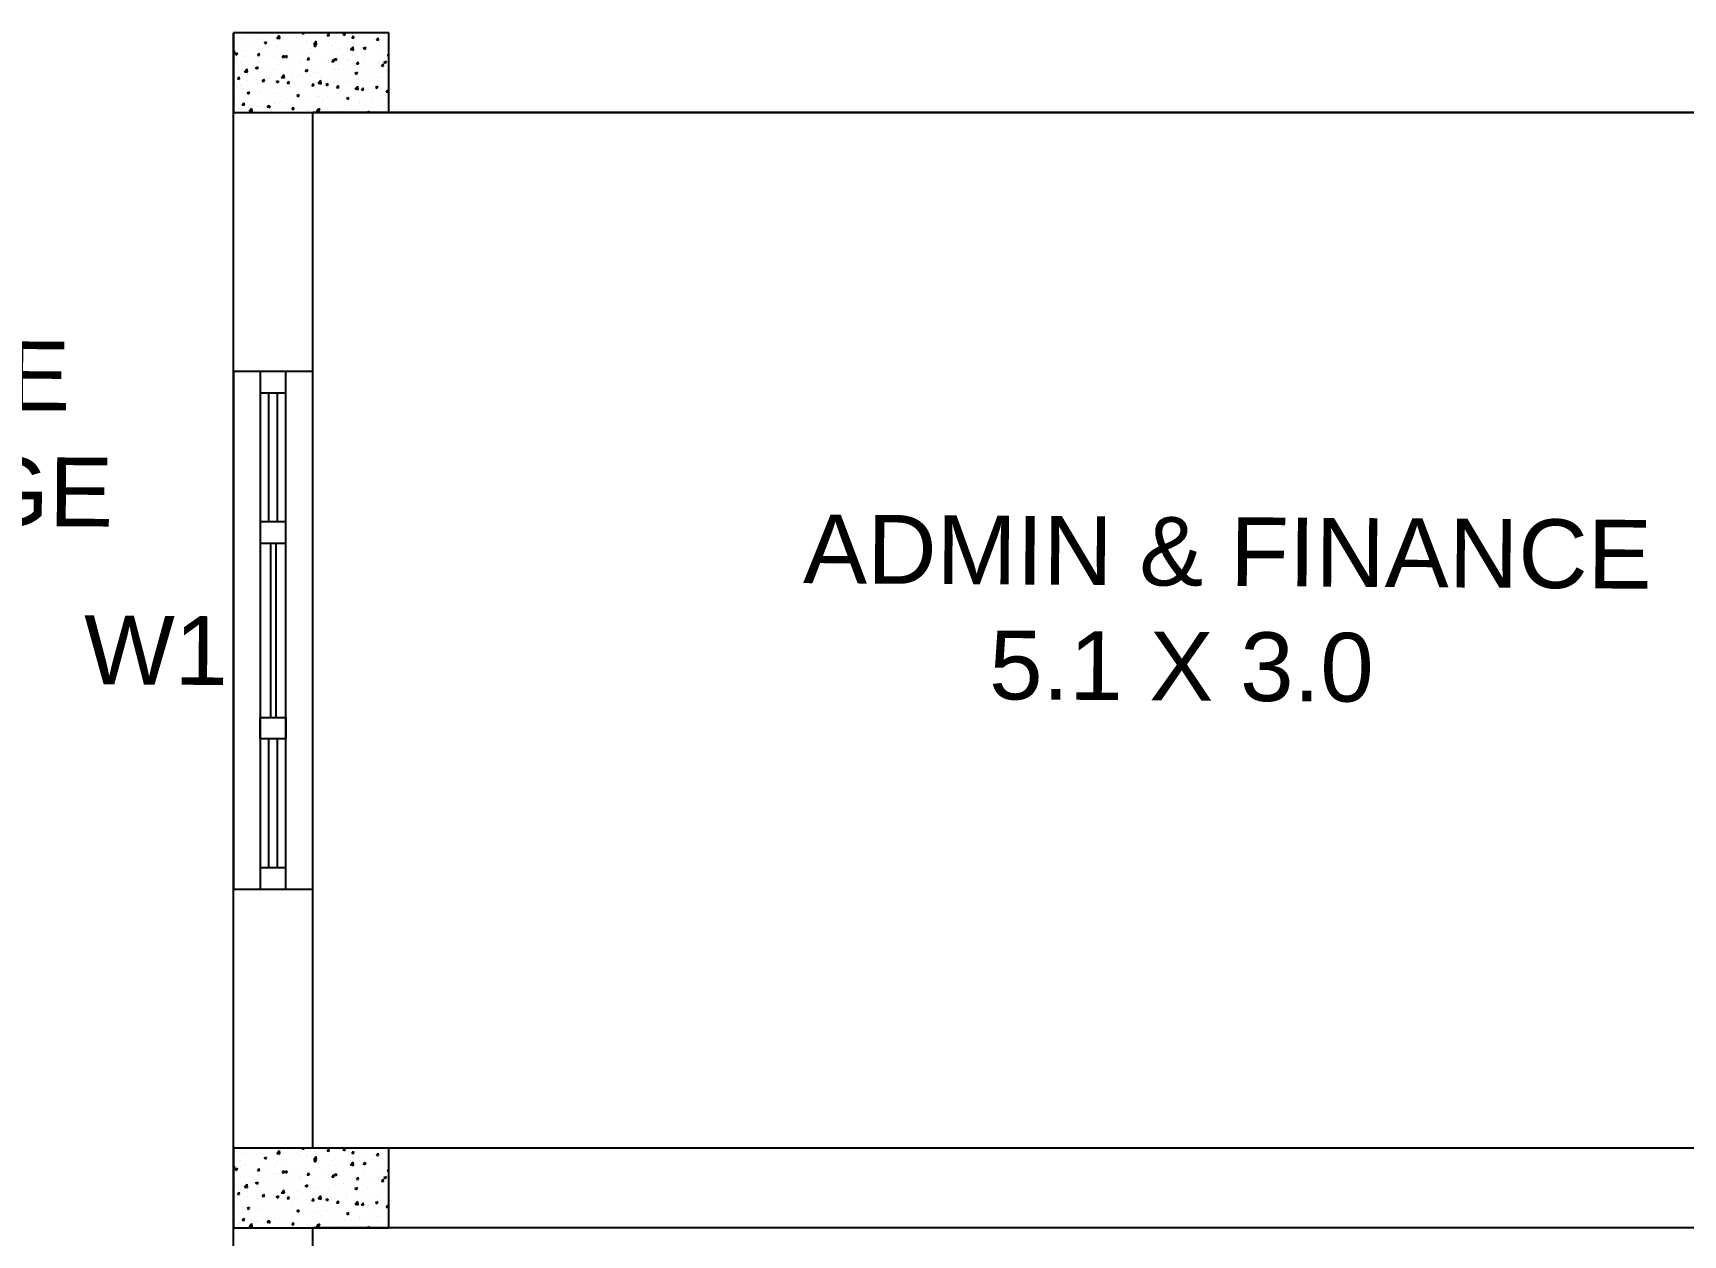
# Model space of a CAD drawing. Header units: metres. Extents: x 0 to 2048, y 111 to 219.
# Drawn here: x 1839.329 to 1844.106, y 158.094 to 161.575 of the extents above; entities that cross this region are included whole.
import ezdxf

# ---------------------------------------------------------------- set-up
doc = ezdxf.new("R2010")
doc.units = ezdxf.units.M
doc.header["$LTSCALE"] = 0.5
doc.header["$MEASUREMENT"] = 0
doc.header["$PDMODE"] = 3
doc.linetypes.add('CONTIN', pattern=[0])
doc.layers.add('BLK_1_FLR_0_REGULAR_ROOM_1', color=3, linetype='Continuous')
doc.layers.add('layout bou', color=1, linetype='Continuous', lineweight=60)
doc.layers.add('layout bou @ 1', color=1, linetype='Continuous', lineweight=60)
doc.styles.add('PATTA & SITE', font='arial.ttf', dxfattribs={"height": 1.5})
doc.styles.get("Standard").update_dxf_attribs({"font": ''})
doc.styles.get('Standard').set_extended_font_data('Arial Black')
doc.dimstyles.new('Building Arrow', dxfattribs={"dimscale": 0, "dimtxt": 1, "dimasz": 1, "dimexe": 0.18, "dimexo": 0.0625, "dimgap": 0.09, "dimtad": 0, "dimdec": 1, "dimzin": 0, "dimdsep": 46, "dimtxsty": 'Standard', "dimcen": 0.09, "dimse1": 1, "dimse2": 1, "dimclrt": 7, "dimadec": 1, "dimazin": 0, "dimtfac": 1, "dimtdec": 1, "dimtofl": 0, "dimtmove": 0, "dimatfit": 3, "dimfxl": 0, "dimtolj": 1, "dimtzin": 0, "dimarcsym": 0})

# ---------------------------------------------------------------- blocks, each defined once
blk = doc.blocks.new('*D4')
at = {"layer": 'Defpoints', "color": 0, "lineweight": -3}
for p in [(1730.1741, 160.2208), (1730.1741, 160.2208), (1916.2515, 130.4545)]:
    blk.add_point(p, dxfattribs=at)
at = {"layer": 'layout bou', "color": 0, "lineweight": -2}
for p, q in [((1731.1615, 160.0628), (1821.1248, 145.6716)), ((1915.2641, 130.6124), (1825.3008, 145.0036))]:
    blk.add_line(p, q, dxfattribs=at)
at = {"layer": 'layout bou', "color": 0, "lineweight": -3}
for points in [[(1731.1879, 160.2274), (1731.1352, 159.8982), (1730.1741, 160.2208)], [(1915.2904, 130.777), (1915.2378, 130.4478), (1916.2515, 130.4545)]]:
    blk.add_solid(points, dxfattribs=at)
at = {"layer": 'layout bou', "color": 7, "lineweight": 15, "insert": (1823.2128, 145.3376), "char_height": 1, "attachment_point": 5, "rotation": 350.9115}
blk.add_mtext('\\A1;188.4', dxfattribs=at)
blk = doc.blocks.new('*D9')
at = {"layer": 'Defpoints', "color": 0, "lineweight": -3}
for p in [(1764.1257, 208.0316), (1764.1257, 208.0316), (1929.9765, 145.7045)]:
    blk.add_point(p, dxfattribs=at)
at = {"layer": 'layout bou', "color": 0, "lineweight": -2}
for p, q in [((1765.0618, 207.6799), (1845.0867, 177.6063)), ((1929.0405, 146.0562), (1849.0155, 176.1298))]:
    blk.add_line(p, q, dxfattribs=at)
at = {"layer": 'layout bou', "color": 0, "lineweight": -3}
for points in [[(1765.1204, 207.8359), (1765.0031, 207.5239), (1764.1257, 208.0316)], [(1929.0991, 146.2122), (1928.9818, 145.9002), (1929.9765, 145.7045)]]:
    blk.add_solid(points, dxfattribs=at)
at = {"layer": 'layout bou', "color": 7, "lineweight": 15, "insert": (1847.0511, 176.868), "char_height": 1, "attachment_point": 5, "rotation": 339.4036}
blk.add_mtext('\\A1;177.2', dxfattribs=at)

msp = doc.modelspace()

# ---------------------------------------------------------------- linework, layer by layer
at = {"color": 0, "lineweight": -3}
for p, q in [((1839.90887, 153.34467), (1839.90887, 161.57467)), ((1840.13887, 158.34467), (1840.13887, 161.34467)), ((1845.46887, 161.34467), (1840.13887, 161.34467)), ((1845.23887, 158.34467), (1840.13887, 158.34467)), ((1840.13887, 153.34467), (1840.13887, 158.11467)), ((1845.46887, 158.11467), (1840.13887, 158.11467))]:
    msp.add_line(p, q, dxfattribs=at)
at = {"linetype": 'CONTIN', "lineweight": -3, "ltscale": 0.5}
for p, q in [((1840.35887, 161.57467), (1839.90887, 161.57467)), ((1839.90887, 161.57467), (1839.90887, 161.34467)), ((1840.35887, 161.34467), (1840.35887, 161.57467)), ((1839.90887, 161.34467), (1840.35887, 161.34467)), ((1840.35887, 158.34467), (1839.90887, 158.34467)), ((1839.90887, 158.34467), (1839.90887, 158.11467)), ((1840.35887, 158.11467), (1840.35887, 158.34467)), ((1839.90887, 158.11467), (1840.35887, 158.11467))]:
    msp.add_line(p, q, dxfattribs=at)
at = {"lineweight": -3}
for p, q in [((1839.93716, 161.55818), (1839.93716, 161.55818)), ((1839.9794, 161.55557), (1839.9794, 161.55557)), ((1839.9837, 161.56183), (1839.9837, 161.56183)), ((1839.99054, 161.55593), (1839.99054, 161.55593)), ((1840.03449, 161.55969), (1840.04338, 161.55831)), ((1840.0348, 161.56002), (1840.04259, 161.56813)), ((1840.03564, 161.56932), (1840.03564, 161.56932)), ((1840.03772, 161.56558), (1840.03772, 161.56558)), ((1840.04338, 161.55831), (1840.04227, 161.56781)), ((1840.0545, 161.5573), (1840.0545, 161.5573)), ((1840.09238, 161.56229), (1840.09238, 161.56229)), ((1840.10836, 161.57348), (1840.10936, 161.57467)), ((1840.10836, 161.57348), (1840.11433, 161.57295)), ((1840.11433, 161.57295), (1840.11401, 161.57467)), ((1840.15553, 161.5706), (1840.15553, 161.5706)), ((1840.17832, 161.56364), (1840.17832, 161.56364)), ((1840.18008, 161.5672), (1840.1849, 161.57295)), ((1840.18008, 161.5672), (1840.18606, 161.56668)), ((1840.18057, 161.5739), (1840.18057, 161.5739)), ((1840.18606, 161.56668), (1840.1849, 161.57294)), ((1840.18821, 161.55698), (1840.18821, 161.55698)), ((1840.22552, 161.57092), (1840.23252, 161.5736)), ((1840.22552, 161.57092), (1840.23049, 161.56756)), ((1840.23049, 161.56756), (1840.23252, 161.5736)), ((1840.23664, 161.57365), (1840.23664, 161.57365)), ((1840.23956, 161.56402), (1840.23956, 161.56402)), ((1840.25181, 161.56093), (1840.25663, 161.56667)), ((1840.25181, 161.56093), (1840.25779, 161.5604)), ((1840.25778, 161.5604), (1840.25663, 161.56667)), ((1840.29007, 161.57042), (1840.29007, 161.57042)), ((1840.31819, 161.55604), (1840.31819, 161.55604)), ((1840.32354, 161.55465), (1840.32836, 161.5604)), ((1840.32951, 161.55413), (1840.32835, 161.56039)), ((1839.90887, 161.51925), (1839.91188, 161.52283)), ((1839.90887, 161.51693), (1839.91303, 161.51656)), ((1839.91303, 161.51656), (1839.91187, 161.52283)), ((1839.91376, 161.51442), (1839.92076, 161.51711)), ((1839.91376, 161.51442), (1839.91874, 161.51106)), ((1839.91873, 161.51106), (1839.92076, 161.51711)), ((1839.92108, 161.54556), (1839.92108, 161.54556)), ((1839.92844, 161.5407), (1839.92844, 161.5407)), ((1839.93197, 161.52214), (1839.93197, 161.52214)), ((1839.93319, 161.55542), (1839.93319, 161.55542)), ((1839.94505, 161.5236), (1839.94505, 161.5236)), ((1839.96631, 161.54569), (1839.96631, 161.54569)), ((1839.97878, 161.51081), (1839.9836, 161.51655)), ((1839.97878, 161.51081), (1839.98476, 161.51029)), ((1839.98248, 161.52854), (1839.98248, 161.52854)), ((1839.98475, 161.51028), (1839.9836, 161.51655)), ((1839.99778, 161.54667), (1840.00479, 161.54936)), ((1839.99778, 161.54667), (1840.00276, 161.54332)), ((1840.00275, 161.54332), (1840.00478, 161.54936)), ((1840.00316, 161.51456), (1840.00316, 161.51456)), ((1840.00336, 161.53361), (1840.00336, 161.53361)), ((1840.0282, 161.51786), (1840.0282, 161.51786)), ((1840.02947, 161.55401), (1840.02947, 161.55401)), ((1840.03442, 161.53603), (1840.03442, 161.53603)), ((1840.04392, 161.55367), (1840.04392, 161.55367)), ((1840.05051, 161.50453), (1840.05533, 161.51028)), ((1840.05648, 161.50401), (1840.05532, 161.51028)), ((1840.05748, 161.50641), (1840.06448, 161.5091)), ((1840.06168, 161.54362), (1840.06168, 161.54362)), ((1840.06245, 161.50306), (1840.06447, 161.5091)), ((1840.06607, 161.52285), (1840.06607, 161.52285)), ((1840.08455, 161.50979), (1840.08455, 161.50979)), ((1840.08576, 161.54308), (1840.08576, 161.54308)), ((1840.09731, 161.55141), (1840.09731, 161.55141)), ((1840.09987, 161.50862), (1840.09987, 161.50862)), ((1840.12, 161.55363), (1840.12, 161.55363)), ((1840.12922, 161.53116), (1840.12922, 161.53116)), ((1840.13506, 161.51619), (1840.13506, 161.51619)), ((1840.13628, 161.54948), (1840.13628, 161.54948)), ((1840.14121, 161.54314), (1840.1501, 161.54176)), ((1840.1415, 161.53866), (1840.1485, 161.54135)), ((1840.1415, 161.53866), (1840.14647, 161.53531)), ((1840.14153, 161.54346), (1840.14931, 161.55158)), ((1840.14647, 161.53531), (1840.14849, 161.54135)), ((1840.1501, 161.54176), (1840.149, 161.55126)), ((1840.15069, 161.54916), (1840.15069, 161.54916)), ((1840.15426, 161.53446), (1840.15426, 161.53446)), ((1840.15819, 161.51864), (1840.15819, 161.51864)), ((1840.187, 161.52369), (1840.187, 161.52369)), ((1840.19213, 161.53944), (1840.19213, 161.53944)), ((1840.20407, 161.5469), (1840.20407, 161.5469)), ((1840.21651, 161.52865), (1840.21651, 161.52865)), ((1840.22898, 161.50832), (1840.22898, 161.50832)), ((1840.23834, 161.53073), (1840.23834, 161.53073)), ((1840.24794, 161.52658), (1840.25683, 161.5252)), ((1840.24825, 161.52691), (1840.25604, 161.53503)), ((1840.25401, 161.51161), (1840.25401, 161.51161)), ((1840.25529, 161.54776), (1840.25529, 161.54776)), ((1840.25682, 161.52521), (1840.25572, 161.53471)), ((1840.25745, 161.54465), (1840.25745, 161.54465)), ((1840.27483, 161.53866), (1840.27483, 161.53866)), ((1840.28032, 161.55105), (1840.28032, 161.55105)), ((1840.28521, 161.53065), (1840.29221, 161.53334)), ((1840.28521, 161.53065), (1840.29018, 161.5273)), ((1840.28885, 161.53713), (1840.28885, 161.53713)), ((1840.29018, 161.5273), (1840.29221, 161.53334)), ((1840.29189, 161.5166), (1840.29189, 161.5166)), ((1840.31083, 161.54239), (1840.31083, 161.54239)), ((1840.32353, 161.55465), (1840.32951, 161.55413)), ((1840.33315, 161.54867), (1840.33315, 161.54867)), ((1840.33958, 161.51134), (1840.33958, 161.51134)), ((1840.34079, 161.54463), (1840.34079, 161.54463)), ((1840.35466, 161.51003), (1840.35887, 161.50938)), ((1840.35497, 161.51036), (1840.35887, 161.51442)), ((1840.35504, 161.52491), (1840.35504, 161.52491)), ((1839.9137, 161.46681), (1839.9137, 161.46681)), ((1839.91769, 161.50708), (1839.91769, 161.50708)), ((1839.92492, 161.47859), (1839.92492, 161.47859)), ((1839.93076, 161.48885), (1839.93076, 161.48885)), ((1839.93877, 161.49365), (1839.93877, 161.49365)), ((1839.94001, 161.50625), (1839.94001, 161.50625)), ((1839.94102, 161.46228), (1839.94991, 161.4609)), ((1839.94133, 161.4626), (1839.94912, 161.47072)), ((1839.94991, 161.4609), (1839.9488, 161.4704)), ((1839.97107, 161.50483), (1839.97107, 161.50483)), ((1839.97345, 161.47416), (1839.98045, 161.47684)), ((1839.97345, 161.47416), (1839.97843, 161.4708)), ((1839.97686, 161.47512), (1839.97686, 161.47512)), ((1839.97842, 161.4708), (1839.98045, 161.47685)), ((1839.98005, 161.46196), (1839.98005, 161.46196)), ((1839.98127, 161.49525), (1839.98127, 161.49525)), ((1839.98324, 161.4886), (1839.98324, 161.4886)), ((1839.99215, 161.49139), (1839.99215, 161.49139)), ((1840.00189, 161.47842), (1840.00189, 161.47842)), ((1840.02445, 161.50257), (1840.02445, 161.50257)), ((1840.03199, 161.46946), (1840.03199, 161.46946)), ((1840.03321, 161.50275), (1840.03321, 161.50275)), ((1840.03976, 161.4834), (1840.03976, 161.4834)), ((1840.04156, 161.49861), (1840.04156, 161.49861)), ((1840.04553, 161.48914), (1840.04553, 161.48914)), ((1840.05051, 161.50453), (1840.05648, 161.50401)), ((1840.05748, 161.50641), (1840.06245, 161.50305)), ((1840.07783, 161.50031), (1840.07783, 161.50031)), ((1840.08333, 161.4765), (1840.08333, 161.4765)), ((1840.09892, 161.48688), (1840.09892, 161.48688)), ((1840.10292, 161.49172), (1840.10292, 161.49172)), ((1840.11717, 161.46615), (1840.12417, 161.46884)), ((1840.11717, 161.46615), (1840.12214, 161.46279)), ((1840.12214, 161.46279), (1840.12416, 161.46884)), ((1840.12223, 161.49826), (1840.12705, 161.504)), ((1840.12223, 161.49826), (1840.12821, 161.49774)), ((1840.1282, 161.49773), (1840.12705, 161.504)), ((1840.12795, 161.49502), (1840.12795, 161.49502)), ((1840.13121, 161.49806), (1840.13121, 161.49806)), ((1840.13384, 161.4829), (1840.13384, 161.4829)), ((1840.13952, 161.46056), (1840.13952, 161.46056)), ((1840.1523, 161.48463), (1840.1523, 161.48463)), ((1840.16582, 161.5), (1840.16582, 161.5)), ((1840.1846, 161.4958), (1840.1846, 161.4958)), ((1840.18578, 161.4904), (1840.18578, 161.4904)), ((1840.19396, 161.49198), (1840.19878, 161.49773)), ((1840.19396, 161.49198), (1840.19994, 161.49146)), ((1840.19993, 161.49146), (1840.19877, 161.49773)), ((1840.20119, 161.4984), (1840.20819, 161.50109)), ((1840.20119, 161.4984), (1840.20616, 161.49505)), ((1840.20267, 161.46887), (1840.20267, 161.46887)), ((1840.20568, 161.48237), (1840.20568, 161.48237)), ((1840.20616, 161.49505), (1840.20819, 161.50109)), ((1840.21238, 161.46898), (1840.21238, 161.46898)), ((1840.22771, 161.47217), (1840.22771, 161.47217)), ((1840.23591, 161.46415), (1840.23591, 161.46415)), ((1840.23713, 161.49744), (1840.23713, 161.49744)), ((1840.23798, 161.49355), (1840.23798, 161.49355)), ((1840.25906, 161.48012), (1840.25906, 161.48012)), ((1840.26088, 161.45814), (1840.26788, 161.46083)), ((1840.26558, 161.47716), (1840.26558, 161.47716)), ((1840.26568, 161.48571), (1840.27051, 161.49145)), ((1840.26568, 161.48571), (1840.27166, 161.48519)), ((1840.26585, 161.45479), (1840.26788, 161.46083)), ((1840.27166, 161.48518), (1840.2705, 161.49145)), ((1840.2707, 161.47899), (1840.2707, 161.47899)), ((1840.28642, 161.47055), (1840.28642, 161.47055)), ((1840.28764, 161.50384), (1840.28764, 161.50384)), ((1840.29136, 161.49129), (1840.29136, 161.49129)), ((1840.31245, 161.47786), (1840.31245, 161.47786)), ((1840.32874, 161.48547), (1840.32874, 161.48547)), ((1840.32902, 161.489), (1840.32902, 161.489)), ((1840.33741, 161.47943), (1840.34223, 161.48518)), ((1840.33741, 161.47943), (1840.34339, 161.47891)), ((1840.33836, 161.47805), (1840.33836, 161.47805)), ((1840.34338, 161.47891), (1840.34223, 161.48518)), ((1840.34474, 161.48904), (1840.34474, 161.48904)), ((1840.3449, 161.49039), (1840.3519, 161.49308)), ((1840.3449, 161.49039), (1840.34988, 161.48704)), ((1840.34987, 161.48704), (1840.3519, 161.49308)), ((1840.35298, 161.46704), (1840.35298, 161.46704)), ((1840.35377, 161.48877), (1840.35377, 161.48877)), ((1839.92079, 161.41893), (1839.92079, 161.41893)), ((1839.92093, 161.44186), (1839.92575, 161.44761)), ((1839.92093, 161.44187), (1839.92691, 161.44134)), ((1839.9269, 161.44134), (1839.92575, 161.44761)), ((1839.92832, 161.42227), (1839.92832, 161.42227)), ((1839.92954, 161.45556), (1839.92954, 161.45556)), ((1839.95055, 161.43568), (1839.95055, 161.43568)), ((1839.95117, 161.454), (1839.95117, 161.454)), ((1839.97558, 161.43898), (1839.97558, 161.43898)), ((1839.97883, 161.42867), (1839.97883, 161.42867)), ((1839.97911, 161.42894), (1839.97911, 161.42894)), ((1839.99266, 161.43559), (1839.99748, 161.44134)), ((1839.99266, 161.43559), (1839.99863, 161.43507)), ((1839.99863, 161.43506), (1839.99747, 161.44133)), ((1840.00455, 161.45174), (1840.00455, 161.45174)), ((1840.01346, 161.44396), (1840.01346, 161.44396)), ((1840.03077, 161.43617), (1840.03077, 161.43617)), ((1840.03314, 161.43389), (1840.04015, 161.43658)), ((1840.03314, 161.4339), (1840.03812, 161.43054)), ((1840.03743, 161.43895), (1840.03743, 161.43895)), ((1840.03811, 161.43054), (1840.04014, 161.43658)), ((1840.04775, 161.44572), (1840.05664, 161.44434)), ((1840.04806, 161.44605), (1840.05585, 161.45417)), ((1840.0503, 161.41284), (1840.0503, 161.41284)), ((1840.05663, 161.44435), (1840.05553, 161.45385)), ((1840.05794, 161.44948), (1840.05794, 161.44948)), ((1840.06139, 161.41699), (1840.06139, 161.41699)), ((1840.06438, 161.42931), (1840.0692, 161.43506)), ((1840.06438, 161.42931), (1840.07036, 161.42879)), ((1840.07035, 161.42879), (1840.0692, 161.43506)), ((1840.07534, 161.41613), (1840.07534, 161.41613)), ((1840.07661, 161.45228), (1840.07661, 161.45228)), ((1840.08212, 161.44321), (1840.08212, 161.44321)), ((1840.09575, 161.44896), (1840.09575, 161.44896)), ((1840.10164, 161.45557), (1840.10164, 161.45557)), ((1840.11132, 161.44723), (1840.11132, 161.44723)), ((1840.11321, 161.42112), (1840.11321, 161.42112)), ((1840.11971, 161.427), (1840.11971, 161.427)), ((1840.13141, 161.41632), (1840.13141, 161.41632)), ((1840.13263, 161.44961), (1840.13263, 161.44961)), ((1840.13611, 161.42304), (1840.14093, 161.42878)), ((1840.13611, 161.42304), (1840.14208, 161.42252)), ((1840.14208, 161.42251), (1840.14092, 161.42878)), ((1840.15406, 161.45897), (1840.15406, 161.45897)), ((1840.15447, 161.42917), (1840.16336, 161.42779)), ((1840.15478, 161.4295), (1840.16257, 161.43762)), ((1840.16336, 161.4278), (1840.16225, 161.43729)), ((1840.1647, 161.44497), (1840.1647, 161.44497)), ((1840.17637, 161.42943), (1840.17637, 161.42943)), ((1840.17686, 161.42589), (1840.18386, 161.42857)), ((1840.17686, 161.42589), (1840.18183, 161.42253)), ((1840.17803, 161.43701), (1840.17803, 161.43701)), ((1840.18183, 161.42253), (1840.18385, 161.42857)), ((1840.18335, 161.42382), (1840.18335, 161.42382)), ((1840.18457, 161.45711), (1840.18457, 161.45711)), ((1840.2014, 161.43273), (1840.2014, 161.43273)), ((1840.20783, 161.41676), (1840.21265, 161.42251)), ((1840.20783, 161.41676), (1840.21381, 161.41624)), ((1840.21381, 161.41624), (1840.21265, 161.42251)), ((1840.21808, 161.44272), (1840.21808, 161.44272)), ((1840.23469, 161.43086), (1840.23469, 161.43086)), ((1840.23634, 161.44702), (1840.23634, 161.44702)), ((1840.23927, 161.43772), (1840.23927, 161.43772)), ((1840.26088, 161.45814), (1840.26585, 161.45478)), ((1840.26119, 161.41262), (1840.27009, 161.41124)), ((1840.26151, 161.41295), (1840.2693, 161.42107)), ((1840.27008, 161.41125), (1840.26898, 161.42074)), ((1840.27147, 161.44046), (1840.27147, 161.44046)), ((1840.27956, 161.41049), (1840.28438, 161.41623)), ((1840.28553, 161.40996), (1840.28438, 161.41623)), ((1840.2852, 161.43726), (1840.2852, 161.43726)), ((1840.29466, 161.45703), (1840.29466, 161.45703)), ((1840.30243, 161.44603), (1840.30243, 161.44603)), ((1840.32057, 161.41788), (1840.32757, 161.42057)), ((1840.32057, 161.41788), (1840.32554, 161.41452)), ((1840.32485, 161.43821), (1840.32485, 161.43821)), ((1840.32554, 161.41452), (1840.32757, 161.42057)), ((1840.32746, 161.44933), (1840.32746, 161.44933)), ((1840.33285, 161.42204), (1840.33285, 161.42204)), ((1840.33714, 161.44476), (1840.33714, 161.44476)), ((1840.33903, 161.41487), (1840.33903, 161.41487)), ((1839.92424, 161.39624), (1839.92424, 161.39624)), ((1839.92711, 161.38898), (1839.92711, 161.38898)), ((1839.9317, 161.4029), (1839.9317, 161.4029)), ((1839.9348, 161.36665), (1839.93963, 161.37239)), ((1839.9348, 161.36665), (1839.94078, 161.36612)), ((1839.94078, 161.36612), (1839.93962, 161.37239)), ((1839.94475, 161.39697), (1839.94475, 161.39697)), ((1839.94912, 161.40164), (1839.95612, 161.40433)), ((1839.94912, 161.40164), (1839.9541, 161.39829)), ((1839.94928, 161.39954), (1839.94928, 161.39954)), ((1839.95278, 161.38946), (1839.95278, 161.38946)), ((1839.95409, 161.39829), (1839.95612, 161.40433)), ((1839.96084, 161.36508), (1839.96084, 161.36508)), ((1839.97762, 161.39538), (1839.97762, 161.39538)), ((1839.98508, 161.40064), (1839.98508, 161.40064)), ((1839.98715, 161.40452), (1839.98715, 161.40452)), ((1840.00307, 161.40698), (1840.00307, 161.40698)), ((1840.00617, 161.38721), (1840.00617, 161.38721)), ((1840.00653, 161.36037), (1840.01135, 161.36612)), ((1840.0125, 161.35984), (1840.01135, 161.36611)), ((1840.024, 161.3734), (1840.024, 161.3734)), ((1840.02834, 161.36959), (1840.02834, 161.36959)), ((1840.02956, 161.40288), (1840.02956, 161.40288)), ((1840.03846, 161.39838), (1840.03846, 161.39838)), ((1840.04126, 161.37199), (1840.04126, 161.37199)), ((1840.04903, 161.37669), (1840.04903, 161.37669)), ((1840.05955, 161.38495), (1840.05955, 161.38495)), ((1840.07968, 161.37663), (1840.07968, 161.37663)), ((1840.0809, 161.40992), (1840.0809, 161.40992)), ((1840.0869, 161.38168), (1840.0869, 161.38168)), ((1840.09185, 161.39613), (1840.09185, 161.39613)), ((1840.09283, 161.39363), (1840.09984, 161.39632)), ((1840.09283, 161.39363), (1840.09781, 161.39028)), ((1840.0978, 161.39028), (1840.09983, 161.39632)), ((1840.09958, 161.382), (1840.09958, 161.382)), ((1840.11293, 161.3827), (1840.11293, 161.3827)), ((1840.1302, 161.38303), (1840.1302, 161.38303)), ((1840.14523, 161.39387), (1840.14523, 161.39387)), ((1840.15006, 161.38999), (1840.15006, 161.38999)), ((1840.1579, 161.39201), (1840.1579, 161.39201)), ((1840.16631, 161.38044), (1840.16631, 161.38044)), ((1840.17509, 161.39329), (1840.17509, 161.39329)), ((1840.18213, 161.39053), (1840.18213, 161.39053)), ((1840.19861, 161.39162), (1840.19861, 161.39162)), ((1840.21297, 161.39827), (1840.21297, 161.39827)), ((1840.21622, 161.40202), (1840.21622, 161.40202)), ((1840.2197, 161.37819), (1840.2197, 161.37819)), ((1840.23348, 161.39757), (1840.23348, 161.39757)), ((1840.23655, 161.38562), (1840.24355, 161.38831)), ((1840.23655, 161.38562), (1840.24152, 161.38227)), ((1840.24152, 161.38227), (1840.24354, 161.38831)), ((1840.24981, 161.36715), (1840.24981, 161.36715)), ((1840.25199, 161.38936), (1840.25199, 161.38936)), ((1840.27308, 161.37593), (1840.27308, 161.37593)), ((1840.27454, 161.41203), (1840.27454, 161.41203)), ((1840.27485, 161.37044), (1840.27485, 161.37044)), ((1840.27612, 161.40659), (1840.27612, 161.40659)), ((1840.27956, 161.41049), (1840.28554, 161.40997)), ((1840.28277, 161.37068), (1840.28277, 161.37068)), ((1840.28399, 161.40397), (1840.28399, 161.40397)), ((1840.30116, 161.40988), (1840.30116, 161.40988)), ((1840.30537, 161.38711), (1840.30537, 161.38711)), ((1840.31272, 161.37543), (1840.31272, 161.37543)), ((1840.32646, 161.37367), (1840.32646, 161.37367)), ((1840.33471, 161.37818), (1840.33471, 161.37818)), ((1840.33593, 161.41147), (1840.33593, 161.41147)), ((1840.35129, 161.40421), (1840.35611, 161.40996)), ((1840.35129, 161.40421), (1840.35726, 161.40369)), ((1840.35726, 161.40369), (1840.3561, 161.40996)), ((1840.35876, 161.38485), (1840.35876, 161.38485)), ((1839.9118, 161.35206), (1839.9118, 161.35206)), ((1839.92297, 161.3601), (1839.92297, 161.3601)), ((1839.92462, 161.35196), (1839.92462, 161.35196)), ((1839.92589, 161.35569), (1839.92589, 161.35569)), ((1839.95428, 161.34831), (1839.96317, 161.34693)), ((1839.95459, 161.34864), (1839.96238, 161.35676)), ((1839.96317, 161.34694), (1839.96206, 161.35644)), ((1839.96519, 161.34981), (1839.96519, 161.34981)), ((1839.9764, 161.36209), (1839.9764, 161.36209)), ((1839.98294, 161.36197), (1839.98294, 161.36197)), ((1840.00653, 161.36037), (1840.01251, 161.35985)), ((1840.00881, 161.36138), (1840.01581, 161.36407)), ((1840.00881, 161.36138), (1840.01379, 161.35802)), ((1840.01378, 161.35803), (1840.01581, 161.36407)), ((1840.01857, 161.34755), (1840.01857, 161.34755)), ((1840.07195, 161.3453), (1840.07195, 161.3453)), ((1840.07826, 161.3541), (1840.08308, 161.35984)), ((1840.07826, 161.3541), (1840.08423, 161.35357)), ((1840.08423, 161.35357), (1840.08307, 161.35984)), ((1840.12375, 161.35055), (1840.12375, 161.35055)), ((1840.12898, 161.34974), (1840.12898, 161.34974)), ((1840.14879, 161.35385), (1840.14879, 161.35385)), ((1840.14998, 161.34782), (1840.1548, 161.35357)), ((1840.14998, 161.34782), (1840.15596, 161.3473)), ((1840.15253, 161.35337), (1840.15953, 161.35606)), ((1840.15253, 161.35337), (1840.1575, 161.35002)), ((1840.15595, 161.34729), (1840.1548, 161.35356)), ((1840.15749, 161.35002), (1840.15952, 161.35606)), ((1840.18092, 161.35724), (1840.18092, 161.35724)), ((1840.18666, 161.35883), (1840.18666, 161.35883)), ((1840.22433, 161.34467), (1840.22653, 161.34729)), ((1840.22701, 161.34467), (1840.22652, 161.34729)), ((1840.23226, 161.36428), (1840.23226, 161.36428)), ((1840.27041, 161.35236), (1840.27041, 161.35236)), ((1840.29624, 161.34536), (1840.30324, 161.34805)), ((1840.29624, 161.34536), (1840.29726, 161.34467)), ((1840.3021, 161.34467), (1840.30324, 161.34805)), ((1840.32873, 161.36237), (1840.32873, 161.36237)), ((1840.3335, 161.34489), (1840.3335, 161.34489)), ((1839.90887, 160.59466, 0), (1839.90887, 159.09466)), ((1840.01142, 160.15913, 0), (1840.01142, 160.53244, 0)), ((1840.03631, 160.15913, 0), (1840.03631, 160.53244, 0)), ((1840.01762, 159.59241, 0), (1840.01762, 160.09691, 0)), ((1840.03255, 159.59241, 0), (1840.03255, 160.09691, 0)), ((1840.01142, 159.15688, 0), (1840.01142, 159.53019, 0)), ((1840.03631, 159.15688, 0), (1840.03631, 159.53019, 0)), ((1839.92108, 158.31556), (1839.92108, 158.31556)), ((1839.92844, 158.3107), (1839.92844, 158.3107)), ((1839.93319, 158.32542), (1839.93319, 158.32542)), ((1839.93716, 158.32818), (1839.93716, 158.32818)), ((1839.96631, 158.31569), (1839.96631, 158.31569)), ((1839.9794, 158.32557), (1839.9794, 158.32557)), ((1839.9837, 158.33183), (1839.9837, 158.33183)), ((1839.99054, 158.32593), (1839.99054, 158.32593)), ((1839.99778, 158.31667), (1840.00479, 158.31936)), ((1839.99778, 158.31667), (1840.00276, 158.31332)), ((1840.00275, 158.31332), (1840.00478, 158.31936)), ((1840.02947, 158.32401), (1840.02947, 158.32401)), ((1840.03449, 158.32969), (1840.04338, 158.32831)), ((1840.0348, 158.33002), (1840.04259, 158.33813)), ((1840.03564, 158.33932), (1840.03564, 158.33932)), ((1840.03772, 158.33558), (1840.03772, 158.33558)), ((1840.04338, 158.32831), (1840.04227, 158.33781)), ((1840.04392, 158.32367), (1840.04392, 158.32367)), ((1840.0545, 158.3273), (1840.0545, 158.3273)), ((1840.06168, 158.31362), (1840.06168, 158.31362)), ((1840.08576, 158.31308), (1840.08576, 158.31308)), ((1840.09238, 158.33229), (1840.09238, 158.33229)), ((1840.09731, 158.32141), (1840.09731, 158.32141)), ((1840.10836, 158.34348), (1840.10936, 158.34467)), ((1840.10836, 158.34348), (1840.11433, 158.34295)), ((1840.11433, 158.34295), (1840.11401, 158.34467)), ((1840.12, 158.32363), (1840.12, 158.32363)), ((1840.13628, 158.31948), (1840.13628, 158.31948)), ((1840.14121, 158.31314), (1840.1501, 158.31176)), ((1840.1415, 158.30866), (1840.1485, 158.31135)), ((1840.1415, 158.30866), (1840.14647, 158.30531)), ((1840.14153, 158.31346), (1840.14931, 158.32158)), ((1840.14647, 158.30531), (1840.14849, 158.31135)), ((1840.1501, 158.31176), (1840.149, 158.32126)), ((1840.15069, 158.31916), (1840.15069, 158.31916)), ((1840.15553, 158.3406), (1840.15553, 158.3406)), ((1840.17832, 158.33364), (1840.17832, 158.33364)), ((1840.18008, 158.3372), (1840.1849, 158.34295)), ((1840.18008, 158.3372), (1840.18606, 158.33668)), ((1840.18057, 158.3439), (1840.18057, 158.3439)), ((1840.18606, 158.33668), (1840.1849, 158.34294)), ((1840.18821, 158.32698), (1840.18821, 158.32698)), ((1840.19213, 158.30944), (1840.19213, 158.30944)), ((1840.20407, 158.3169), (1840.20407, 158.3169)), ((1840.22552, 158.34092), (1840.23252, 158.3436)), ((1840.22552, 158.34092), (1840.23049, 158.33756)), ((1840.23049, 158.33756), (1840.23252, 158.3436)), ((1840.23664, 158.34365), (1840.23664, 158.34365)), ((1840.23956, 158.33402), (1840.23956, 158.33402)), ((1840.25181, 158.33093), (1840.25663, 158.33667)), ((1840.25181, 158.33093), (1840.25779, 158.3304)), ((1840.25529, 158.31776), (1840.25529, 158.31776)), ((1840.25778, 158.3304), (1840.25663, 158.33667)), ((1840.25745, 158.31465), (1840.25745, 158.31465)), ((1840.27483, 158.30866), (1840.27483, 158.30866)), ((1840.28032, 158.32105), (1840.28032, 158.32105)), ((1840.29007, 158.34042), (1840.29007, 158.34042)), ((1840.31083, 158.31239), (1840.31083, 158.31239)), ((1840.31819, 158.32604), (1840.31819, 158.32604)), ((1840.32353, 158.32465), (1840.32951, 158.32413)), ((1840.32354, 158.32465), (1840.32836, 158.3304)), ((1840.32951, 158.32413), (1840.32835, 158.33039)), ((1840.33315, 158.31867), (1840.33315, 158.31867)), ((1840.34079, 158.31463), (1840.34079, 158.31463)), ((1839.90887, 158.28925), (1839.91188, 158.29283)), ((1839.90887, 158.28693), (1839.91303, 158.28656)), ((1839.91303, 158.28656), (1839.91187, 158.29283)), ((1839.91376, 158.28442), (1839.92076, 158.28711)), ((1839.91376, 158.28442), (1839.91874, 158.28106)), ((1839.91769, 158.27708), (1839.91769, 158.27708)), ((1839.91873, 158.28106), (1839.92076, 158.28711)), ((1839.93197, 158.29214), (1839.93197, 158.29214)), ((1839.93877, 158.26365), (1839.93877, 158.26365)), ((1839.94001, 158.27625), (1839.94001, 158.27625)), ((1839.94505, 158.2936), (1839.94505, 158.2936)), ((1839.97107, 158.27483), (1839.97107, 158.27483)), ((1839.97878, 158.28081), (1839.9836, 158.28655)), ((1839.97878, 158.28081), (1839.98476, 158.28029)), ((1839.98127, 158.26525), (1839.98127, 158.26525)), ((1839.98248, 158.29854), (1839.98248, 158.29854)), ((1839.98475, 158.28028), (1839.9836, 158.28655)), ((1839.99215, 158.26139), (1839.99215, 158.26139)), ((1840.00316, 158.28456), (1840.00316, 158.28456)), ((1840.00336, 158.30361), (1840.00336, 158.30361)), ((1840.02445, 158.27257), (1840.02445, 158.27257)), ((1840.0282, 158.28786), (1840.0282, 158.28786)), ((1840.03321, 158.27275), (1840.03321, 158.27275)), ((1840.03442, 158.30603), (1840.03442, 158.30603)), ((1840.04156, 158.26861), (1840.04156, 158.26861)), ((1840.05051, 158.27453), (1840.05533, 158.28028)), ((1840.05051, 158.27453), (1840.05648, 158.27401)), ((1840.05648, 158.27401), (1840.05532, 158.28028)), ((1840.05748, 158.27641), (1840.06448, 158.2791)), ((1840.05748, 158.27641), (1840.06245, 158.27305)), ((1840.06245, 158.27306), (1840.06447, 158.2791)), ((1840.06607, 158.29285), (1840.06607, 158.29285)), ((1840.07783, 158.27031), (1840.07783, 158.27031)), ((1840.08455, 158.27979), (1840.08455, 158.27979)), ((1840.09987, 158.27862), (1840.09987, 158.27862)), ((1840.10292, 158.26172), (1840.10292, 158.26172)), ((1840.12223, 158.26826), (1840.12705, 158.274)), ((1840.12223, 158.26826), (1840.12821, 158.26774)), ((1840.1282, 158.26773), (1840.12705, 158.274)), ((1840.12795, 158.26502), (1840.12795, 158.26502)), ((1840.12922, 158.30116), (1840.12922, 158.30116)), ((1840.13121, 158.26806), (1840.13121, 158.26806)), ((1840.13506, 158.28619), (1840.13506, 158.28619)), ((1840.15426, 158.30446), (1840.15426, 158.30446)), ((1840.15819, 158.28864), (1840.15819, 158.28864)), ((1840.16582, 158.27), (1840.16582, 158.27)), ((1840.1846, 158.2658), (1840.1846, 158.2658)), ((1840.18578, 158.2604), (1840.18578, 158.2604)), ((1840.187, 158.29369), (1840.187, 158.29369)), ((1840.19396, 158.26198), (1840.19878, 158.26773)), ((1840.19396, 158.26198), (1840.19994, 158.26146)), ((1840.19993, 158.26146), (1840.19877, 158.26773)), ((1840.20119, 158.2684), (1840.20819, 158.27109)), ((1840.20119, 158.2684), (1840.20616, 158.26505)), ((1840.20616, 158.26505), (1840.20819, 158.27109)), ((1840.21651, 158.29865), (1840.21651, 158.29865)), ((1840.22898, 158.27832), (1840.22898, 158.27832)), ((1840.23713, 158.26744), (1840.23713, 158.26744)), ((1840.23798, 158.26355), (1840.23798, 158.26355)), ((1840.23834, 158.30073), (1840.23834, 158.30073)), ((1840.24794, 158.29658), (1840.25683, 158.2952)), ((1840.24825, 158.29691), (1840.25604, 158.30503)), ((1840.25401, 158.28161), (1840.25401, 158.28161)), ((1840.25682, 158.29521), (1840.25572, 158.30471)), ((1840.26568, 158.25571), (1840.27051, 158.26145)), ((1840.27166, 158.25518), (1840.2705, 158.26145)), ((1840.28521, 158.30065), (1840.29221, 158.30334)), ((1840.28521, 158.30065), (1840.29018, 158.2973)), ((1840.28764, 158.27384), (1840.28764, 158.27384)), ((1840.28885, 158.30713), (1840.28885, 158.30713)), ((1840.29018, 158.2973), (1840.29221, 158.30334)), ((1840.29136, 158.26129), (1840.29136, 158.26129)), ((1840.29189, 158.2866), (1840.29189, 158.2866)), ((1840.33958, 158.28134), (1840.33958, 158.28134)), ((1840.3449, 158.26039), (1840.3519, 158.26308)), ((1840.3449, 158.26039), (1840.34988, 158.25704)), ((1840.34987, 158.25704), (1840.3519, 158.26308)), ((1840.35466, 158.28003), (1840.35887, 158.27938)), ((1840.35497, 158.28036), (1840.35887, 158.28442)), ((1840.35504, 158.29491), (1840.35504, 158.29491)), ((1839.9137, 158.23681), (1839.9137, 158.23681)), ((1839.92093, 158.21186), (1839.92575, 158.21761)), ((1839.92093, 158.21187), (1839.92691, 158.21134)), ((1839.92492, 158.24859), (1839.92492, 158.24859)), ((1839.9269, 158.21134), (1839.92575, 158.21761)), ((1839.92954, 158.22556), (1839.92954, 158.22556)), ((1839.93076, 158.25885), (1839.93076, 158.25885)), ((1839.94102, 158.23228), (1839.94991, 158.2309)), ((1839.94133, 158.2326), (1839.94912, 158.24072)), ((1839.94991, 158.2309), (1839.9488, 158.2404)), ((1839.95117, 158.224), (1839.95117, 158.224)), ((1839.97345, 158.24416), (1839.98045, 158.24684)), ((1839.97345, 158.24416), (1839.97843, 158.2408)), ((1839.97686, 158.24512), (1839.97686, 158.24512)), ((1839.97842, 158.2408), (1839.98045, 158.24685)), ((1839.98005, 158.23196), (1839.98005, 158.23196)), ((1839.98324, 158.2586), (1839.98324, 158.2586)), ((1840.00189, 158.24842), (1840.00189, 158.24842)), ((1840.00455, 158.22174), (1840.00455, 158.22174)), ((1840.01346, 158.21396), (1840.01346, 158.21396)), ((1840.03199, 158.23946), (1840.03199, 158.23946)), ((1840.03976, 158.2534), (1840.03976, 158.2534)), ((1840.04553, 158.25914), (1840.04553, 158.25914)), ((1840.04775, 158.21572), (1840.05664, 158.21434)), ((1840.04806, 158.21605), (1840.05585, 158.22417)), ((1840.05663, 158.21435), (1840.05553, 158.22385)), ((1840.05794, 158.21948), (1840.05794, 158.21948)), ((1840.07661, 158.22228), (1840.07661, 158.22228)), ((1840.08212, 158.21321), (1840.08212, 158.21321)), ((1840.08333, 158.2465), (1840.08333, 158.2465)), ((1840.09575, 158.21896), (1840.09575, 158.21896)), ((1840.09892, 158.25688), (1840.09892, 158.25688)), ((1840.10164, 158.22557), (1840.10164, 158.22557)), ((1840.11132, 158.21723), (1840.11132, 158.21723)), ((1840.11717, 158.23615), (1840.12417, 158.23884)), ((1840.11717, 158.23615), (1840.12214, 158.23279)), ((1840.12214, 158.23279), (1840.12416, 158.23884)), ((1840.13263, 158.21961), (1840.13263, 158.21961)), ((1840.13384, 158.2529), (1840.13384, 158.2529)), ((1840.13952, 158.23056), (1840.13952, 158.23056)), ((1840.1523, 158.25463), (1840.1523, 158.25463)), ((1840.15406, 158.22897), (1840.15406, 158.22897)), ((1840.1647, 158.21497), (1840.1647, 158.21497)), ((1840.18457, 158.22711), (1840.18457, 158.22711)), ((1840.20267, 158.23887), (1840.20267, 158.23887)), ((1840.20568, 158.25237), (1840.20568, 158.25237)), ((1840.21238, 158.23898), (1840.21238, 158.23898)), ((1840.21808, 158.21272), (1840.21808, 158.21272)), ((1840.22771, 158.24217), (1840.22771, 158.24217)), ((1840.23591, 158.23415), (1840.23591, 158.23415)), ((1840.23634, 158.21702), (1840.23634, 158.21702)), ((1840.25906, 158.25012), (1840.25906, 158.25012)), ((1840.26088, 158.22814), (1840.26788, 158.23083)), ((1840.26088, 158.22814), (1840.26585, 158.22478)), ((1840.26558, 158.24716), (1840.26558, 158.24716)), ((1840.26568, 158.25571), (1840.27166, 158.25519)), ((1840.26585, 158.22479), (1840.26788, 158.23083)), ((1840.2707, 158.24899), (1840.2707, 158.24899)), ((1840.28642, 158.24055), (1840.28642, 158.24055)), ((1840.29466, 158.22703), (1840.29466, 158.22703)), ((1840.30243, 158.21603), (1840.30243, 158.21603)), ((1840.31245, 158.24786), (1840.31245, 158.24786)), ((1840.32746, 158.21933), (1840.32746, 158.21933)), ((1840.32874, 158.25547), (1840.32874, 158.25547)), ((1840.32902, 158.259), (1840.32902, 158.259)), ((1840.33714, 158.21476), (1840.33714, 158.21476)), ((1840.33741, 158.24943), (1840.34223, 158.25518)), ((1840.33741, 158.24943), (1840.34339, 158.24891)), ((1840.33836, 158.24805), (1840.33836, 158.24805)), ((1840.34338, 158.24891), (1840.34223, 158.25518)), ((1840.34474, 158.25904), (1840.34474, 158.25904)), ((1840.35298, 158.23704), (1840.35298, 158.23704)), ((1840.35377, 158.25877), (1840.35377, 158.25877)), ((1839.92079, 158.18893), (1839.92079, 158.18893)), ((1839.92424, 158.16624), (1839.92424, 158.16624)), ((1839.92832, 158.19227), (1839.92832, 158.19227)), ((1839.9317, 158.1729), (1839.9317, 158.1729)), ((1839.94475, 158.16697), (1839.94475, 158.16697)), ((1839.94912, 158.17164), (1839.95612, 158.17433)), ((1839.94912, 158.17164), (1839.9541, 158.16829)), ((1839.94928, 158.16954), (1839.94928, 158.16954)), ((1839.95055, 158.20568), (1839.95055, 158.20568)), ((1839.95409, 158.16829), (1839.95612, 158.17433)), ((1839.97558, 158.20898), (1839.97558, 158.20898)), ((1839.97762, 158.16538), (1839.97762, 158.16538)), ((1839.97883, 158.19867), (1839.97883, 158.19867)), ((1839.97911, 158.19894), (1839.97911, 158.19894)), ((1839.98508, 158.17064), (1839.98508, 158.17064)), ((1839.98715, 158.17452), (1839.98715, 158.17452)), ((1839.99266, 158.20559), (1839.99748, 158.21134)), ((1839.99266, 158.20559), (1839.99863, 158.20507)), ((1839.99863, 158.20506), (1839.99747, 158.21133)), ((1840.00307, 158.17698), (1840.00307, 158.17698)), ((1840.02956, 158.17288), (1840.02956, 158.17288)), ((1840.03077, 158.20617), (1840.03077, 158.20617)), ((1840.03314, 158.20389), (1840.04015, 158.20658)), ((1840.03314, 158.2039), (1840.03812, 158.20054)), ((1840.03743, 158.20895), (1840.03743, 158.20895)), ((1840.03811, 158.20054), (1840.04014, 158.20658)), ((1840.03846, 158.16838), (1840.03846, 158.16838)), ((1840.0503, 158.18284), (1840.0503, 158.18284)), ((1840.06139, 158.18699), (1840.06139, 158.18699)), ((1840.06438, 158.19931), (1840.0692, 158.20506)), ((1840.06438, 158.19931), (1840.07036, 158.19879)), ((1840.07035, 158.19879), (1840.0692, 158.20506)), ((1840.07534, 158.18613), (1840.07534, 158.18613)), ((1840.0809, 158.17992), (1840.0809, 158.17992)), ((1840.09185, 158.16613), (1840.09185, 158.16613)), ((1840.09283, 158.16363), (1840.09984, 158.16632)), ((1840.0978, 158.16028), (1840.09983, 158.16632)), ((1840.11321, 158.19112), (1840.11321, 158.19112)), ((1840.11971, 158.197), (1840.11971, 158.197)), ((1840.13141, 158.18632), (1840.13141, 158.18632)), ((1840.13611, 158.19304), (1840.14093, 158.19878)), ((1840.13611, 158.19304), (1840.14208, 158.19252)), ((1840.14208, 158.19251), (1840.14092, 158.19878)), ((1840.14523, 158.16387), (1840.14523, 158.16387)), ((1840.15447, 158.19917), (1840.16336, 158.19779)), ((1840.15478, 158.1995), (1840.16257, 158.20762)), ((1840.16336, 158.1978), (1840.16225, 158.20729)), ((1840.17637, 158.19943), (1840.17637, 158.19943)), ((1840.17686, 158.19589), (1840.18386, 158.19857)), ((1840.17686, 158.19589), (1840.18183, 158.19253)), ((1840.17803, 158.20701), (1840.17803, 158.20701)), ((1840.18183, 158.19253), (1840.18385, 158.19857)), ((1840.18335, 158.19382), (1840.18335, 158.19382)), ((1840.2014, 158.20273), (1840.2014, 158.20273)), ((1840.20783, 158.18676), (1840.21265, 158.19251)), ((1840.20783, 158.18676), (1840.21381, 158.18624)), ((1840.21381, 158.18624), (1840.21265, 158.19251)), ((1840.21297, 158.16827), (1840.21297, 158.16827)), ((1840.21622, 158.17202), (1840.21622, 158.17202)), ((1840.23348, 158.16757), (1840.23348, 158.16757)), ((1840.23469, 158.20086), (1840.23469, 158.20086)), ((1840.23927, 158.20772), (1840.23927, 158.20772)), ((1840.26119, 158.18262), (1840.27009, 158.18124)), ((1840.26151, 158.18295), (1840.2693, 158.19107)), ((1840.27008, 158.18125), (1840.26898, 158.19074)), ((1840.27147, 158.21046), (1840.27147, 158.21046)), ((1840.27454, 158.18203), (1840.27454, 158.18203)), ((1840.27612, 158.17659), (1840.27612, 158.17659)), ((1840.27956, 158.18049), (1840.28438, 158.18623)), ((1840.27956, 158.18049), (1840.28554, 158.17997)), ((1840.28399, 158.17397), (1840.28399, 158.17397)), ((1840.28553, 158.17996), (1840.28438, 158.18623)), ((1840.2852, 158.20726), (1840.2852, 158.20726)), ((1840.30116, 158.17988), (1840.30116, 158.17988)), ((1840.32057, 158.18788), (1840.32757, 158.19057)), ((1840.32057, 158.18788), (1840.32554, 158.18452)), ((1840.32485, 158.20821), (1840.32485, 158.20821)), ((1840.32554, 158.18452), (1840.32757, 158.19057)), ((1840.33285, 158.19204), (1840.33285, 158.19204)), ((1840.33593, 158.18147), (1840.33593, 158.18147)), ((1840.33903, 158.18487), (1840.33903, 158.18487)), ((1840.35129, 158.17421), (1840.35611, 158.17996)), ((1840.35129, 158.17421), (1840.35726, 158.17369)), ((1840.35726, 158.17369), (1840.3561, 158.17996)), ((1839.9118, 158.12206), (1839.9118, 158.12206)), ((1839.92297, 158.1301), (1839.92297, 158.1301)), ((1839.92462, 158.12196), (1839.92462, 158.12196)), ((1839.92589, 158.12569), (1839.92589, 158.12569)), ((1839.92711, 158.15898), (1839.92711, 158.15898)), ((1839.9348, 158.13665), (1839.93963, 158.14239)), ((1839.9348, 158.13665), (1839.94078, 158.13612)), ((1839.94078, 158.13612), (1839.93962, 158.14239)), ((1839.95278, 158.15946), (1839.95278, 158.15946)), ((1839.95428, 158.11831), (1839.96317, 158.11693)), ((1839.95459, 158.11864), (1839.96238, 158.12676)), ((1839.96084, 158.13508), (1839.96084, 158.13508)), ((1839.96317, 158.11694), (1839.96206, 158.12644)), ((1839.96519, 158.11981), (1839.96519, 158.11981)), ((1839.9764, 158.13209), (1839.9764, 158.13209)), ((1839.98294, 158.13197), (1839.98294, 158.13197)), ((1840.00617, 158.15721), (1840.00617, 158.15721)), ((1840.00653, 158.13037), (1840.01135, 158.13612)), ((1840.00653, 158.13037), (1840.01251, 158.12985)), ((1840.00881, 158.13138), (1840.01581, 158.13407)), ((1840.00881, 158.13138), (1840.01379, 158.12802)), ((1840.0125, 158.12984), (1840.01135, 158.13611)), ((1840.01378, 158.12803), (1840.01581, 158.13407)), ((1840.01857, 158.11755), (1840.01857, 158.11755)), ((1840.024, 158.1434), (1840.024, 158.1434)), ((1840.02834, 158.13959), (1840.02834, 158.13959)), ((1840.04126, 158.14199), (1840.04126, 158.14199)), ((1840.04903, 158.14669), (1840.04903, 158.14669)), ((1840.05955, 158.15495), (1840.05955, 158.15495)), ((1840.07826, 158.1241), (1840.08308, 158.12984)), ((1840.07826, 158.1241), (1840.08423, 158.12357)), ((1840.07968, 158.14663), (1840.07968, 158.14663)), ((1840.08423, 158.12357), (1840.08307, 158.12984)), ((1840.0869, 158.15168), (1840.0869, 158.15168)), ((1840.09283, 158.16363), (1840.09781, 158.16028)), ((1840.09958, 158.152), (1840.09958, 158.152)), ((1840.11293, 158.1527), (1840.11293, 158.1527)), ((1840.12375, 158.12055), (1840.12375, 158.12055)), ((1840.12898, 158.11974), (1840.12898, 158.11974)), ((1840.1302, 158.15303), (1840.1302, 158.15303)), ((1840.14879, 158.12385), (1840.14879, 158.12385)), ((1840.14998, 158.11782), (1840.1548, 158.12357)), ((1840.14998, 158.11782), (1840.15596, 158.1173)), ((1840.15006, 158.15999), (1840.15006, 158.15999)), ((1840.15253, 158.12337), (1840.15953, 158.12606)), ((1840.15253, 158.12337), (1840.1575, 158.12002)), ((1840.15595, 158.11729), (1840.1548, 158.12356)), ((1840.15749, 158.12002), (1840.15952, 158.12606)), ((1840.1579, 158.16201), (1840.1579, 158.16201)), ((1840.16631, 158.15044), (1840.16631, 158.15044)), ((1840.17509, 158.16329), (1840.17509, 158.16329)), ((1840.18092, 158.12724), (1840.18092, 158.12724)), ((1840.18213, 158.16053), (1840.18213, 158.16053)), ((1840.18666, 158.12883), (1840.18666, 158.12883)), ((1840.19861, 158.16162), (1840.19861, 158.16162)), ((1840.2197, 158.14819), (1840.2197, 158.14819)), ((1840.22433, 158.11467), (1840.22653, 158.11729)), ((1840.22701, 158.11467), (1840.22652, 158.11729)), ((1840.23226, 158.13428), (1840.23226, 158.13428)), ((1840.23655, 158.15562), (1840.24355, 158.15831)), ((1840.23655, 158.15562), (1840.24152, 158.15227)), ((1840.24152, 158.15227), (1840.24354, 158.15831)), ((1840.24981, 158.13715), (1840.24981, 158.13715)), ((1840.25199, 158.15936), (1840.25199, 158.15936)), ((1840.27041, 158.12236), (1840.27041, 158.12236)), ((1840.27308, 158.14593), (1840.27308, 158.14593)), ((1840.27485, 158.14044), (1840.27485, 158.14044)), ((1840.28277, 158.14068), (1840.28277, 158.14068)), ((1840.29624, 158.11536), (1840.30324, 158.11805)), ((1840.3021, 158.11467), (1840.30324, 158.11805)), ((1840.30537, 158.15711), (1840.30537, 158.15711)), ((1840.31272, 158.14543), (1840.31272, 158.14543)), ((1840.32646, 158.14367), (1840.32646, 158.14367)), ((1840.32873, 158.13237), (1840.32873, 158.13237)), ((1840.33471, 158.14818), (1840.33471, 158.14818)), ((1840.35876, 158.15485), (1840.35876, 158.15485)), ((1840.07195, 158.1153), (1840.07195, 158.1153)), ((1840.29624, 158.11536), (1840.29726, 158.11467)), ((1840.3335, 158.11489), (1840.3335, 158.11489))]:
    msp.add_line(p, q, dxfattribs=at)
msp.add_lwpolyline([(1839.90887, 159.09466), (1840.13887, 159.09466), (1840.13887, 160.59466), (1839.90887, 160.59466)], dxfattribs=at)
for points in [[(1840.0612, 160.53244), (1840.0612, 160.59466), (1839.98654, 160.59466), (1839.98654, 160.53244)], [(1840.0612, 159.09466), (1840.0612, 160.59466), (1839.98654, 160.59466), (1839.98654, 159.09466)], [(1840.0612, 160.09691), (1840.0612, 160.15913), (1839.98654, 160.15913), (1839.98654, 160.09691)], [(1840.0612, 159.59241), (1840.0612, 159.53019), (1839.98654, 159.53019), (1839.98654, 159.59241)], [(1840.0612, 159.09466), (1840.0612, 159.15688), (1839.98654, 159.15688), (1839.98654, 159.09466)]]:
    msp.add_lwpolyline(points, close=True, dxfattribs=at)
at = {"layer": 'BLK_1_FLR_0_REGULAR_ROOM_1', "color": 3, "lineweight": -3, "ltscale": 3}
msp.add_lwpolyline([(1840.13887, 161.34467), (1845.23887, 161.34467), (1845.23887, 158.34467), (1840.13887, 158.34467)], close=True, dxfattribs=at)

# ---------------------------------------------------------------- texts
at = {"lineweight": -3, "style": 'PATTA & SITE'}
for s, height, p in [('2M WIDE', 0.199101, (1838.24654, 160.4892)), ('PASSAGE', 0.199101, (1838.231, 160.15406)), ('    ADMIN & FINANCE', 0.1991007, (1841.2489, 159.98348)), ('W1', 0.199101, (1839.47572, 159.68899, 0)), ('           5.1 X 3.0', 0.1991007, (1841.24669, 159.65083))]:
    msp.add_text(s, height=height, rotation=359.61954, dxfattribs=at).set_placement(p)

# ---------------------------------------------------------------- dimensions: what is measured, and where the dimension line sits
at = {"layer": 'layout bou @ 1', "color": 8, "lineweight": 15}
for p1, p2, picture, middle in [((1929.97654, 145.70445), (1764.12569, 208.03165), '*D9', (1847.05112, 176.86805)), ((1916.25154, 130.45445), (1730.17408, 160.22078), '*D4', (1823.21281, 145.33762))]:
    dim = msp.add_aligned_dim(p1=p1, p2=p2, distance=0, dimstyle='Building Arrow', override={"dimscale": 1, "dimtix": 0, "dimtofl": 0, "dimtmove": 0, "dimatfit": 3}, dxfattribs=at)
    dim.commit()
    dim.dimension.update_dxf_attribs({"geometry": picture, "text_midpoint": middle})

doc.saveas('drawing.dxf')
